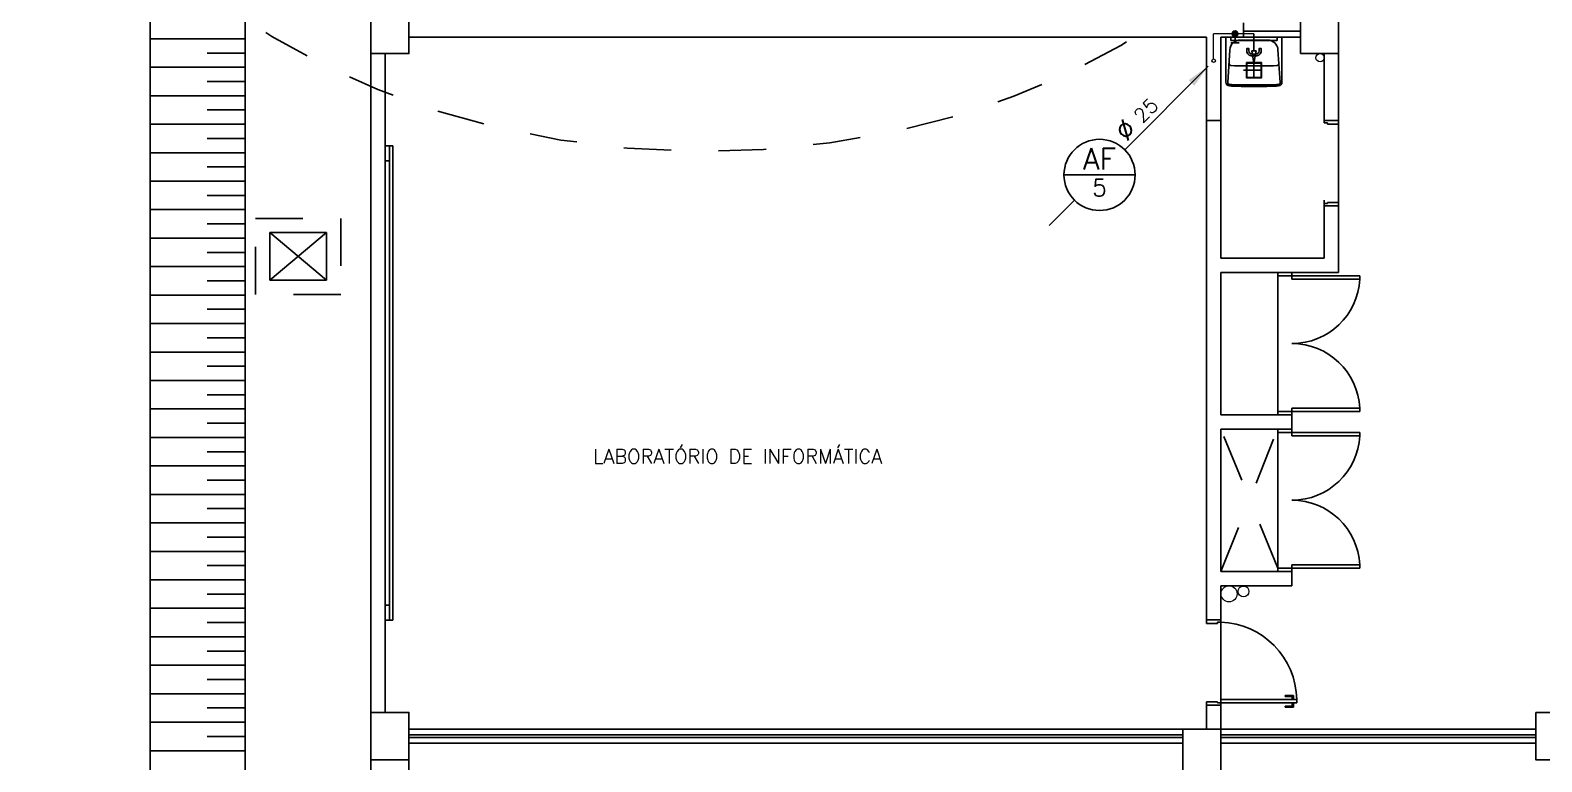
# Model space of a CAD drawing. Header units: millimetres. Extents: x -2485 to 3289, y -257 to 1952.
# Drawn here: x 8.669 to 11.854, y 49.464 to 51.005 of the extents above; entities that cross this region are included whole.
import ezdxf
from ezdxf.enums import TextEntityAlignment as Align

# ---------------------------------------------------------------- set-up
doc = ezdxf.new("R2010")
doc.units = ezdxf.units.MM
doc.header["$LTSCALE"] = 0.3
for name, pattern in [('CONTINUO', [0]), ('HIDDEN2', [0.1875, 0.125, -0.0625]), ('T-5CM', [0.1, 0.05, -0.05])]:
    doc.linetypes.add(name, pattern=pattern)
for name, color, linetype in [('AF', 4, 'Continuous'), ('CAIXAS', 3, 'Continuous'), ('IMPLANTAÇÃO ESGOTO', 2, 'Continuous'), ('PAREDE', 7, 'CONTINUO'), ('PILAR', 2, 'Continuous'), ('PROJEÇÃO', 11, 'HIDDEN2'), ('SAN', 11, 'Continuous'), ('TEX', 11, 'Continuous'), ('TEXTO', 3, 'Continuous')]:
    doc.layers.add(name, color=color, linetype=linetype)
doc.layers.add('PROJETO ÁGUA', color=140, linetype='Continuous', lineweight=15)
doc.layers.add('prumada', color=9, linetype='Continuous', lineweight=15)
doc.styles.add('ROMANS', font='romans.shx', dxfattribs={"height": 0.03})

# ---------------------------------------------------------------- blocks, each defined once
blk = doc.blocks.new('tq-celite-22l')
at = {"layer": 'SAN'}
for p in [(0.305, 0.096), (0.305, -0.096)]:
    blk.add_line(p, (0.305, 0), dxfattribs=at)
for points in [[(0, 0), (0, 0.29, -0.414214), (0.005, 0.295), (0.475, 0.295, -0.394624), (0.515, 0.258, -0.016837), (0.52, 0.096), (0.52, 0)], [(0.032, 0), (0.032, 0.143, -0.394924), (0.135, 0.253), (0.479, 0.276, -0.40821), (0.5, 0.257, -0.016916), (0.505, 0.096), (0.505, 0)], [(0, 0), (0, -0.29, 0.414214), (0.005, -0.295), (0.475, -0.295, 0.394624), (0.515, -0.258, 0.016837), (0.52, -0.096), (0.52, 0)], [(0.032, 0), (0.032, -0.143, 0.394924), (0.135, -0.253), (0.479, -0.276, 0.40821), (0.5, -0.257, 0.016916), (0.505, -0.096), (0.505, 0)], [(0.18, 0), (0.18, 0.02, 0.414214), (0.145, 0.055), (0.12, 0.055), (0.12, 0.075), (0.145, 0.075, -0.414214), (0.2, 0.02), (0.2, 0)], [(0.18, 0), (0.18, -0.02, -0.414214), (0.145, -0.055), (0.12, -0.055), (0.12, -0.075), (0.145, -0.075, 0.414214), (0.2, -0.02), (0.2, 0)]]:
    blk.add_lwpolyline(points, format="xyb", dxfattribs=at)
for centre, radius, start, end in [((0.28, 0.243), 0.02, 3.9851, 92.6997), ((-1.874, 0.096), 2.179, 359.9963, 3.8953), ((-1.874, -0.096), 2.179, 356.1047, 0.0037), ((0.28, -0.243), 0.02, 267.3003, 356.0149)]:
    blk.add_arc(centre, radius, start, end, dxfattribs=at)
blk = doc.blocks.new('ce50x60')
at = {"layer": 'CAIXAS', "linetype": 'T-5CM'}
for p, q in [((0, 0.8), (0.9, 0.8)), ((0, 0), (0, 0.8)), ((0.9, 0.8), (0.9, 0)), ((0.9, 0), (0, 0))]:
    blk.add_line(p, q, dxfattribs=at)
at = {"layer": 'CAIXAS', "color": 9, "linetype": 'Continuous'}
for p, q in [((0.15, 0.15), (0.15, 0.65)), ((0.15, 0.65), (0.75, 0.65)), ((0.75, 0.65), (0.75, 0.15)), ((0.75, 0.15), (0.15, 0.15))]:
    blk.add_line(p, q, dxfattribs=at)
at = {"layer": 'CAIXAS'}
for p, q in [((0.75, 0.65), (0.15, 0.15)), ((0.75, 0.15), (0.15, 0.65))]:
    blk.add_line(p, q, dxfattribs=at)
blk = doc.blocks.new('S')
at = {"layer": 'AF'}
blk.add_line((0, 0), (0.18, 0), dxfattribs=at)
at = {"layer": 'AF', "color": 4}
for p, q in [((0.18, 0.022), (0.18, -0.022)), ((0.312, 0), (0.18, 0.022)), ((0.312, 0), (0.18, -0.022))]:
    blk.add_line(p, q, dxfattribs=at)
blk = doc.blocks.new('RG')
blk.add_hatch(color=3).paths.add_polyline_path([(-0.03, 0, 1), (0.03, 0, 1)])
at = {"layer": 'AF'}
for p, q in [((0.03, 0), (0.095, 0)), ((0.095, -0.045), (0.095, 0.045))]:
    blk.add_line(p, q, dxfattribs=at)
blk.add_circle((0, 0), 0.03, dxfattribs=at)
blk = doc.blocks.new('n225')
at = {"layer": 'TEX', "color": 11}
blk.add_line((-0.0113, -0.0113), (-0.1875, -0.1875), dxfattribs=at)
blk.add_line((-0.0113, -0.0113), (-0.1875, -0.1875), dxfattribs=at)
at = {"layer": 'TEX', "color": 5, "linetype": 'Continuous'}
blk.add_line((-0.3155, -0.2405), (-0.1655, -0.2405), dxfattribs=at)
at = {"layer": 'TEX'}
blk.add_line((-0.2936, -0.2936), (-0.347, -0.347), dxfattribs=at)
at = {"layer": 'TEX', "color": 5, "linetype": 'Continuous'}
blk.add_circle((-0.2405, -0.2405), 0.075, dxfattribs=at)
blk.add_circle((-0.2405, -0.2405), 0.075, dxfattribs=at)
at = {"layer": 'TEX', "color": 11}
blk.add_solid([(-0.0408, -0.0526), (-0.0526, -0.0408), (-0.0113, -0.0113)], dxfattribs=at)
blk.add_solid([(-0.0408, -0.0526), (-0.0526, -0.0408), (-0.0113, -0.0113)], dxfattribs=at)
at = {"layer": 'TEX', "color": 5, "style": 'ROMANS'}
blk.add_text('%%c', height=0.04, rotation=45, dxfattribs=at).set_placement((-0.1839, -0.1722))
at = {"layer": 'TEX', "color": 5, "linetype": 'Continuous', "style": 'ROMANS'}
blk.add_attdef('N', (-0.1503, -0.1334), '', height=0.03, rotation=45, dxfattribs=at)
at = {"layer": 'TEX', "color": 9, "linetype": 'Continuous', "style": 'ROMANS'}
for tag, height, p in [('L', 0.045, (-0.2405, -0.2293)), ('N', 0.036, (-0.2405, -0.2855))]:
    blk.add_attdef(tag, text='', height=height, dxfattribs=at).set_placement(p, align=Align.CENTER)
blk = doc.blocks.new('CS150')
at = {"layer": 'SAN'}
for p, q in [((-0.075, 0), (0.075, 0)), ((0, 0.075), (0, -0.075))]:
    blk.add_line(p, q, dxfattribs=at)
for points in [[(-0.08, 0.08), (-0.08, -0.08), (0.08, -0.08), (0.08, 0.08)], [(-0.075, 0.075), (-0.075, -0.075), (0.075, -0.075), (0.075, 0.075)]]:
    blk.add_lwpolyline(points, close=True, dxfattribs=at)

msp = doc.modelspace()

# ---------------------------------------------------------------- linework, layer by layer
at = {"layer": 'PAREDE'}
for p, q in [((8.92154, 48.981032), (8.92154, 53.253032)), ((9.12154, 49.263107), (9.12154, 53.253032)), ((11.22554, 51.021032), (11.22554, 50.991032)), ((11.22554, 51.003032), (11.34554, 51.003032)), ((8.92154, 50.98733), (9.04154, 50.98733)), ((9.04154, 50.98733), (9.12154, 50.98733)), ((10.89954, 50.991032), (9.46654, 50.991032)), ((11.14754, 50.991032), (9.71454, 50.991032)), ((11.14754, 49.968459), (11.14754, 50.991032)), ((11.22554, 50.991032), (11.17754, 50.991032)), ((11.17754, 50.525032), (11.17754, 50.991032)), ((11.22554, 50.991032), (11.34554, 50.991032)), ((9.04154, 50.95733), (9.12154, 50.95733)), ((9.38654, 50.956032), (9.38654, 49.568032)), ((9.41654, 50.956032), (9.41654, 49.568032)), ((11.14754, 50.815032), (11.14754, 50.956032)), ((11.17754, 50.815032), (11.17754, 50.956032)), ((11.39554, 50.815032), (11.39554, 50.956032)), ((11.42554, 50.815032), (11.42554, 50.956032)), ((8.92154, 50.92733), (9.04154, 50.92733)), ((9.04154, 50.92733), (9.12154, 50.92733)), ((11.22554, 50.921032), (11.24754, 50.921032)), ((9.04154, 50.89733), (9.12154, 50.89733)), ((8.92154, 50.86733), (9.04154, 50.86733)), ((9.04154, 50.86733), (9.12154, 50.86733)), ((9.04154, 50.83733), (9.12154, 50.83733)), ((11.14754, 50.815032), (11.17754, 50.815032)), ((11.39554, 50.815032), (11.42554, 50.815032)), ((11.39554, 50.815032), (11.39554, 50.810032)), ((11.39554, 50.810032), (11.40254, 50.810032)), ((11.40254, 50.810032), (11.40254, 50.807532)), ((11.42554, 50.807532), (11.42554, 50.815032)), ((8.92154, 50.80733), (9.04154, 50.80733)), ((9.04154, 50.80733), (9.12154, 50.80733)), ((11.40254, 50.807532), (11.42554, 50.807532)), ((11.42554, 50.642532), (11.42554, 50.807532)), ((8.92154, 50.74733), (9.04154, 50.74733)), ((9.04154, 50.77733), (9.12154, 50.77733)), ((9.04154, 50.74733), (9.12154, 50.74733)), ((9.425835, 50.762032), (9.41654, 50.762032)), ((9.41654, 50.762032), (9.41654, 50.729933)), ((9.425835, 50.729933), (9.425835, 50.762032)), ((9.432835, 50.762032), (9.425835, 50.762032)), ((9.425835, 50.762032), (9.425835, 49.762141)), ((9.432835, 49.762141), (9.432835, 50.762032)), ((9.04154, 50.71733), (9.12154, 50.71733)), ((9.41654, 50.729933), (9.425835, 50.729933)), ((8.92154, 50.68733), (9.04154, 50.68733)), ((9.04154, 50.68733), (9.12154, 50.68733)), ((9.04154, 50.65733), (9.12154, 50.65733)), ((8.92154, 50.62733), (9.04154, 50.62733)), ((9.04154, 50.62733), (9.12154, 50.62733)), ((11.39554, 50.647032), (11.39554, 50.640032)), ((11.39554, 50.635032), (11.39554, 50.640032)), ((11.39554, 50.640032), (11.40254, 50.640032)), ((11.39554, 50.525032), (11.39554, 50.635032)), ((11.39554, 50.635032), (11.42554, 50.635032)), ((11.40254, 50.640032), (11.40254, 50.642532)), ((11.40254, 50.642532), (11.42554, 50.642532)), ((11.42554, 50.635032), (11.42554, 50.642532)), ((11.42554, 50.495032), (11.42554, 50.635032)), ((9.04154, 50.59733), (9.12154, 50.59733)), ((8.92154, 50.56733), (9.04154, 50.56733)), ((9.04154, 50.56733), (9.12154, 50.56733)), ((9.04154, 50.53733), (9.12154, 50.53733)), ((11.17754, 50.525032), (11.39554, 50.525032)), ((8.92154, 50.50733), (9.04154, 50.50733)), ((9.04154, 50.50733), (9.12154, 50.50733)), ((11.17754, 50.195032), (11.17754, 50.495032)), ((11.17754, 50.495032), (11.42554, 50.495032)), ((11.29754, 50.195032), (11.29754, 50.495032)), ((11.32754, 50.495032), (11.29754, 50.495032)), ((11.29754, 50.495032), (11.29754, 50.488032)), ((11.32754, 50.488032), (11.32754, 50.495032)), ((9.04154, 50.47733), (9.12154, 50.47733)), ((11.29754, 50.488032), (11.32754, 50.488032)), ((11.32754, 50.481032), (11.32754, 50.488032)), ((11.32754, 50.488032), (11.47054, 50.488032)), ((11.47054, 50.481032), (11.32754, 50.481032)), ((11.47054, 50.488032), (11.47054, 50.481032)), ((8.92154, 50.44733), (9.04154, 50.44733)), ((9.04154, 50.44733), (9.12154, 50.44733)), ((9.04154, 50.41733), (9.12154, 50.41733)), ((8.92154, 50.38733), (9.04154, 50.38733)), ((9.04154, 50.38733), (9.12154, 50.38733)), ((9.04154, 50.35733), (9.12154, 50.35733)), ((8.92154, 50.32733), (9.04154, 50.32733)), ((9.04154, 50.32733), (9.12154, 50.32733)), ((9.04154, 50.29733), (9.12154, 50.29733)), ((8.92154, 50.26733), (9.04154, 50.26733)), ((9.04154, 50.26733), (9.12154, 50.26733)), ((9.04154, 50.23733), (9.12154, 50.23733)), ((8.92154, 50.20733), (9.04154, 50.20733)), ((9.04154, 50.20733), (9.12154, 50.20733)), ((11.32754, 50.209032), (11.32754, 50.202032)), ((11.47054, 50.209032), (11.32754, 50.209032)), ((11.47054, 50.202032), (11.47054, 50.209032)), ((9.04154, 50.17733), (9.12154, 50.17733)), ((11.17754, 50.195032), (11.29754, 50.195032)), ((11.29754, 50.195032), (11.17754, 50.195032)), ((11.32754, 50.202032), (11.29754, 50.202032)), ((11.29754, 50.202032), (11.29754, 50.195032)), ((11.29754, 50.195032), (11.32754, 50.195032)), ((11.32754, 50.195032), (11.29754, 50.195032)), ((11.29754, 50.195032), (11.32754, 50.195032)), ((11.32754, 50.202032), (11.47054, 50.202032)), ((11.32754, 50.195032), (11.32754, 50.202032)), ((11.32754, 50.165032), (11.32754, 50.195032)), ((8.92154, 50.14733), (9.04154, 50.14733)), ((9.04154, 50.14733), (9.12154, 50.14733)), ((11.17754, 49.865032), (11.17754, 50.165032)), ((11.29754, 50.165032), (11.17754, 50.165032)), ((11.29754, 49.865032), (11.29754, 50.165032)), ((11.32754, 50.165032), (11.29754, 50.165032)), ((11.29754, 50.165032), (11.32754, 50.165032)), ((11.32754, 50.165032), (11.29754, 50.165032)), ((11.29754, 50.158032), (11.29754, 50.165032)), ((11.29754, 50.165032), (11.32754, 50.165032)), ((11.32754, 50.158032), (11.29754, 50.158032)), ((11.32754, 50.165032), (11.32754, 50.158032)), ((11.32754, 50.151032), (11.32754, 50.158032)), ((11.32754, 50.158032), (11.47054, 50.158032)), ((11.47054, 50.151032), (11.32754, 50.151032)), ((11.47054, 50.158032), (11.47054, 50.151032)), ((9.04154, 50.11733), (9.12154, 50.11733)), ((8.92154, 50.08733), (9.04154, 50.08733)), ((9.04154, 50.08733), (9.12154, 50.08733)), ((9.04154, 50.05733), (9.12154, 50.05733)), ((8.92154, 50.02733), (9.04154, 50.02733)), ((9.04154, 50.02733), (9.12154, 50.02733)), ((9.04154, 49.99733), (9.12154, 49.99733)), ((8.92154, 49.96733), (9.04154, 49.96733)), ((9.04154, 49.96733), (9.12154, 49.96733)), ((11.14754, 49.763032), (11.14754, 49.968459)), ((9.04154, 49.93733), (9.12154, 49.93733)), ((8.92154, 49.90733), (9.04154, 49.90733)), ((9.04154, 49.90733), (9.12154, 49.90733)), ((9.04154, 49.87733), (9.12154, 49.87733)), ((11.32754, 49.865032), (11.17754, 49.865032)), ((11.29754, 49.865032), (11.29754, 49.872032)), ((11.29754, 49.872032), (11.32754, 49.872032)), ((11.32754, 49.865032), (11.29754, 49.865032)), ((11.32754, 49.879032), (11.32754, 49.872032)), ((11.47054, 49.879032), (11.32754, 49.879032)), ((11.32754, 49.872032), (11.47054, 49.872032)), ((11.32754, 49.872032), (11.32754, 49.865032)), ((11.32754, 49.835032), (11.32754, 49.865032)), ((11.47054, 49.872032), (11.47054, 49.879032)), ((8.92154, 49.84733), (9.04154, 49.84733)), ((9.04154, 49.84733), (9.12154, 49.84733)), ((11.17754, 49.763032), (11.17754, 49.835032)), ((11.32754, 49.835032), (11.17754, 49.835032)), ((9.04154, 49.81733), (9.12154, 49.81733)), ((9.41654, 49.762032), (9.41654, 49.794131)), ((9.41654, 49.794131), (9.425835, 49.794131)), ((9.425835, 49.794131), (9.425835, 49.762032)), ((8.92154, 49.78733), (9.04154, 49.78733)), ((9.04154, 49.78733), (9.12154, 49.78733)), ((9.425835, 49.762032), (9.41654, 49.762032)), ((9.425835, 49.762141), (9.432835, 49.762141)), ((11.17754, 49.763032), (11.14754, 49.763032)), ((11.14754, 49.755532), (11.14754, 49.763032)), ((11.17754, 49.763032), (11.17754, 49.758032)), ((8.92154, 49.72733), (9.04154, 49.72733)), ((9.04154, 49.75733), (9.12154, 49.75733)), ((9.04154, 49.72733), (9.12154, 49.72733)), ((11.17054, 49.755532), (11.14754, 49.755532)), ((11.17754, 49.758032), (11.17054, 49.758032)), ((11.17054, 49.758032), (11.17054, 49.755532)), ((11.17754, 49.758032), (11.17754, 49.595032)), ((9.04154, 49.69733), (9.12154, 49.69733)), ((8.92154, 49.66733), (9.04154, 49.66733)), ((9.04154, 49.66733), (9.12154, 49.66733)), ((9.04154, 49.63733), (9.12154, 49.63733)), ((8.92154, 49.60733), (9.04154, 49.60733)), ((9.04154, 49.60733), (9.12154, 49.60733)), ((11.330958, 49.603782), (11.313458, 49.603782)), ((11.313458, 49.603782), (11.313458, 49.601595)), ((11.313458, 49.601595), (11.328158, 49.601595)), ((11.328158, 49.601595), (11.328158, 49.595032)), ((11.330958, 49.595032), (11.330958, 49.603782)), ((9.04154, 49.57733), (9.12154, 49.57733)), ((11.17054, 49.590532), (11.14754, 49.590532)), ((11.14754, 49.583032), (11.14754, 49.590532)), ((11.17754, 49.583032), (11.14754, 49.583032)), ((11.14754, 49.533032), (11.14754, 49.583032)), ((11.17054, 49.588032), (11.17054, 49.590532)), ((11.17754, 49.588032), (11.17054, 49.588032)), ((11.33754, 49.595032), (11.17754, 49.595032)), ((11.17754, 49.595032), (11.17754, 49.588032)), ((11.17754, 49.588032), (11.33754, 49.588032)), ((11.17754, 49.583032), (11.17754, 49.588032)), ((11.17754, 49.533032), (11.17754, 49.583032)), ((11.313458, 49.579282), (11.313458, 49.58147)), ((11.313458, 49.58147), (11.328158, 49.58147)), ((11.330958, 49.579282), (11.313458, 49.579282)), ((11.328158, 49.58147), (11.328158, 49.588032)), ((11.330958, 49.588032), (11.330958, 49.579282)), ((11.33754, 49.595032), (11.33754, 49.588032)), ((8.92154, 49.54733), (9.04154, 49.54733)), ((9.04154, 49.54733), (9.12154, 49.54733)), ((9.04154, 49.51733), (9.12154, 49.51733)), ((9.46654, 49.533032), (10.31154, 49.533032)), ((9.46654, 49.533032), (10.31154, 49.533032)), ((9.46654, 49.533032), (11.09754, 49.533032)), ((9.46654, 49.521032), (11.09754, 49.521032)), ((9.46654, 49.515032), (11.09754, 49.515032)), ((10.99754, 49.533032), (10.85754, 49.533032)), ((10.99754, 49.533032), (10.85754, 49.533032)), ((11.84154, 49.533032), (11.17754, 49.533032)), ((11.84154, 49.521032), (11.17754, 49.521032)), ((11.84154, 49.515032), (11.17754, 49.515032)), ((8.92154, 49.48733), (9.04154, 49.48733)), ((9.04154, 49.48733), (9.12154, 49.48733)), ((9.46654, 49.503032), (11.09754, 49.503032)), ((11.84154, 49.503032), (11.17754, 49.503032)), ((9.38654, 49.360032), (9.38654, 49.468032)), ((9.46654, 49.468032), (9.46654, 49.360032))]:
    msp.add_line(p, q, dxfattribs=at)
for centre, radius, start, end in [((11.327408, 50.488351), 0.143319, 270.052848, 357.072698), ((11.327408, 50.201713), 0.143319, 2.927302, 89.947152), ((11.327408, 50.158351), 0.143319, 270.052848, 357.072698), ((11.327408, 49.871713), 0.143319, 2.927302, 89.947152), ((11.172444, 49.593003), 0.165108, 0.704342, 88.231371)]:
    msp.add_arc(centre, radius, start, end, dxfattribs=at)
at = {"layer": 'PILAR'}
for points in [[(9.38654, 50.956032), (9.46654, 50.956032), (9.46654, 51.056032), (9.38654, 51.056032)], [(11.34554, 50.956032), (11.42554, 50.956032), (11.42554, 51.056032), (11.34554, 51.056032)], [(9.38654, 49.468032), (9.46654, 49.468032), (9.46654, 49.568032), (9.38654, 49.568032)], [(11.84154, 49.568032), (11.92154, 49.568032), (11.92154, 49.468032), (11.84154, 49.468032)], [(11.09754, 49.433032), (11.17754, 49.433032), (11.17754, 49.533032), (11.09754, 49.533032)]]:
    msp.add_lwpolyline(points, close=True, dxfattribs=at)
at = {"layer": 'PROJETO ÁGUA'}
for p in [(11.24754, 50.998032), (11.16254, 50.94471)]:
    msp.add_line(p, (11.16254, 50.998032), dxfattribs=at)
at = {"layer": 'PROJEÇÃO'}
for p, q in [((11.17754, 49.865032), (11.29754, 50.165032)), ((11.29754, 49.872032), (11.17754, 50.165032))]:
    msp.add_line(p, q, dxfattribs=at)
msp.add_ellipse((10.080762, 51.768896), major_axis=(-1.406369, 0.014718), ratio=0.72433061, dxfattribs=at)
at = {"layer": 'prumada'}
for centre, radius in [((11.16254, 50.941032), 0.003677), ((11.38685, 50.947342), 0.00869), ((11.19496, 49.81786), 0.01698), ((11.225479, 49.822851), 0.01148)]:
    msp.add_circle(centre, radius, dxfattribs=at)
at = {"layer": 'SAN', "linetype": 'T-5CM'}
for p, q in [((11.198705, 50.984032), (11.198705, 50.991032)), ((11.296375, 50.984032), (11.198705, 50.984032)), ((11.296375, 50.984032), (11.296375, 50.991032))]:
    msp.add_line(p, q, dxfattribs=at)

# ---------------------------------------------------------------- block references
at = {"layer": 'IMPLANTAÇÃO ESGOTO', "xscale": 0.1999999999998181, "zscale": 0.2}
for name, p, yscale in [('CS150', (11.24754, 50.921032), 0.1999999999998181), ('ce50x60', (9.143129, 50.448839), 0.2000000000002728)]:
    msp.add_blockref(name, p, dxfattribs=dict(at, yscale=yscale))
at = {"layer": 'PROJETO ÁGUA', "xscale": 0.2000000000002728, "yscale": 0.2000000000002728, "zscale": 0.2, "rotation": 270}
for name, p in [('RG', (11.20754, 50.998032)), ('S', (11.24754, 50.998032))]:
    msp.add_blockref(name, p, dxfattribs=at)
at = {"layer": 'prumada'}
ref = msp.add_blockref('n225', (11.16254, 50.941032), dxfattribs=at)
ref.add_attrib('L', 'AF', dxfattribs={"layer": 'TEX', "color": 9, "linetype": 'Continuous', "height": 0.045, "style": 'ROMANS'}).set_placement((10.921992, 50.711778), align=Align.CENTER)
ref.add_attrib('N', '5', dxfattribs={"layer": 'TEX', "color": 9, "linetype": 'Continuous', "height": 0.036, "style": 'ROMANS'}).set_placement((10.921992, 50.655542), align=Align.CENTER)
ref.add_attrib('N', '25', (11.012211, 50.807613), dxfattribs={"layer": 'TEX', "color": 5, "linetype": 'Continuous', "height": 0.03, "rotation": 45, "style": 'ROMANS'})
at = {"layer": 'SAN', "linetype": 'CONTINUO', "xscale": 0.2000000000002728, "yscale": 0.2000000000002728, "zscale": 0.2, "rotation": 270}
msp.add_blockref('tq-celite-22l', (11.24754, 50.991032), dxfattribs=at)
msp.add_blockref('tq-celite-22l', (11.24754, 50.991032), dxfattribs=at)

# ---------------------------------------------------------------- texts
at = {"layer": 'TEXTO', "insert": (9.854501, 50.122352), "char_height": 0.03, "width": 0.9005307, "attachment_point": 1, "style": 'ROMANS'}
msp.add_mtext('LABORATÓRIO DE INFORMÁTICA', dxfattribs=at)

doc.saveas('drawing.dxf')
